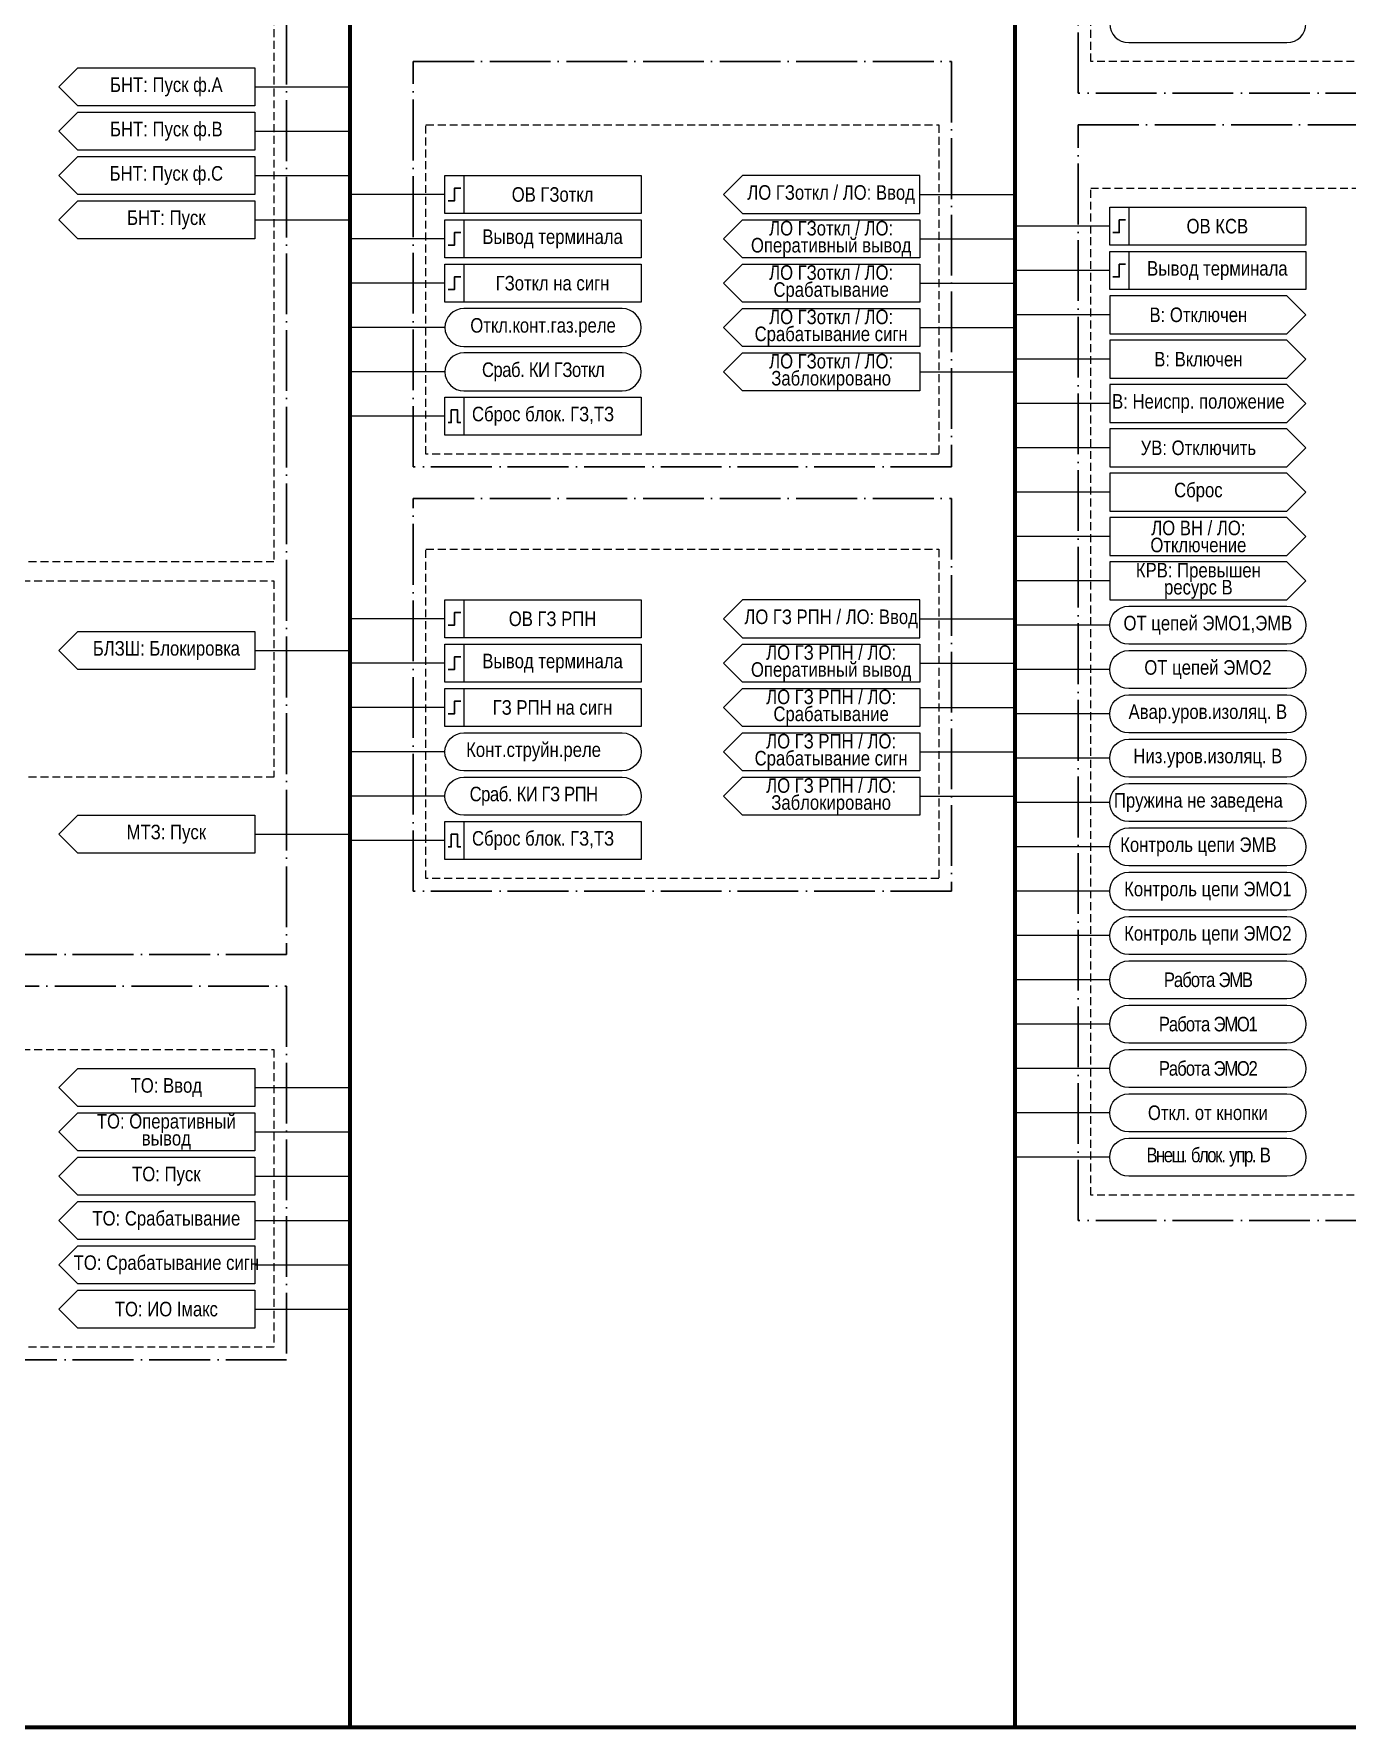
# Model space of a CAD drawing. Header units: millimetres. Extents: x 1491 to 6632, y -558 to 938.
# Drawn here: x 4147.1 to 4354.5, y 9 to 276.4 of the extents above; entities that cross this region are included whole.
import ezdxf

# ---------------------------------------------------------------- set-up
doc = ezdxf.new("R2010")
doc.units = ezdxf.units.MM
doc.linetypes.add('ACAD_ISO04W100', pattern=[30, 24, -3, 0, -3])
doc.linetypes.add('штриховая2', pattern=[0.375, 0.25, -0.125])
doc.layers.add('TEXT', color=7, linetype='Continuous', lineweight=25)
doc.styles.add('2.5_Gost_RD', font='ARIALN.TTF', dxfattribs={"height": 2.5})

msp = doc.modelspace()

# ---------------------------------------------------------------- linework, layer by layer
at = {"lineweight": 100, "ltscale": 100}
for p, q in [((4197, 641), (4197, 9)), ((4302, 641), (4302, 9)), ((4092, 9), (4722, 9))]:
    msp.add_line(p, q, dxfattribs=at)
at = {"ltscale": 100}
for p, q in [((4182, 268), (4197, 268)), ((4182, 261), (4197, 261)), ((4182, 254), (4197, 254)), ((4212, 251), (4197, 251)), ((4287, 251), (4302, 251)), ((4182, 247), (4197, 247)), ((4317, 246), (4302, 246)), ((4212, 244), (4197, 244)), ((4287, 244), (4302, 244)), ((4317, 239), (4302, 239)), ((4212, 237), (4197, 237)), ((4287, 237), (4302, 237)), ((4212, 230), (4197, 230)), ((4287, 230), (4302, 230)), ((4317, 232), (4302, 232)), ((4317, 225), (4302, 225)), ((4212, 223), (4197, 223)), ((4287, 223), (4302, 223)), ((4317, 218), (4302, 218)), ((4212, 216), (4197, 216)), ((4317, 211), (4302, 211)), ((4317, 204), (4302, 204)), ((4317, 197), (4302, 197)), ((4317, 190), (4302, 190)), ((4212, 184), (4197, 184)), ((4287, 184), (4302, 184)), ((4317, 183), (4302, 183)), ((4182, 179), (4197, 179)), ((4212, 177), (4197, 177)), ((4287, 177), (4302, 177)), ((4317, 176), (4302, 176)), ((4212, 170), (4197, 170)), ((4287, 170), (4302, 170)), ((4317, 169), (4302, 169)), ((4212, 163), (4197, 163)), ((4287, 163), (4302, 163)), ((4317, 162), (4302, 162)), ((4212, 156), (4197, 156)), ((4287, 156), (4302, 156)), ((4317, 155), (4302, 155)), ((4182, 150), (4197, 150)), ((4212, 149), (4197, 149)), ((4317, 148), (4302, 148)), ((4317, 141), (4302, 141)), ((4317, 134), (4302, 134)), ((4317, 127), (4302, 127)), ((4317, 120), (4302, 120)), ((4317, 113), (4302, 113)), ((4182, 110), (4197, 110)), ((4317, 106), (4302, 106)), ((4182, 103), (4197, 103)), ((4317, 99), (4302, 99)), ((4182, 96), (4197, 96)), ((4182, 89), (4197, 89)), ((4182, 82), (4197, 82)), ((4182, 75), (4197, 75))]:
    msp.add_line(p, q, dxfattribs=at)
at = {"color": 251, "linetype": 'ACAD_ISO04W100', "lineweight": 30, "ltscale": 0.4, "true_color": 0x58595b}
for points in [[(4102, 641), (4187, 641), (4187, 131), (4102, 131)], [(4312, 427), (4397, 427), (4397, 267), (4312, 267)], [(4207, 272), (4292, 272), (4292, 208), (4207, 208)], [(4312, 262), (4397, 262), (4397, 89), (4312, 89)], [(4207, 203), (4292, 203), (4292, 141), (4207, 141)], [(4102, 126), (4187, 126), (4187, 67), (4102, 67)]]:
    msp.add_lwpolyline(points, close=True, dxfattribs=at)
at = {"linetype": 'штриховая2', "ltscale": 5}
for points in [[(4314, 317), (4395, 317), (4395, 272), (4314, 272)], [(4104, 279), (4185, 279), (4185, 193), (4104, 193)], [(4209, 262), (4290, 262), (4290, 210), (4209, 210)], [(4314, 252), (4395, 252), (4395, 93), (4314, 93)], [(4209, 195), (4290, 195), (4290, 143), (4209, 143)], [(4104, 190), (4185, 190), (4185, 159), (4104, 159)], [(4104, 116), (4185, 116), (4185, 69), (4104, 69)]]:
    msp.add_lwpolyline(points, close=True, dxfattribs=at)
at = {"ltscale": 100}
for points in [[(4320, 275), (4345, 275, 1), (4345, 281), (4320, 281, 1)], [(4215, 227), (4240, 227, 1), (4240, 233), (4215, 233, 1)], [(4215, 220), (4240, 220, 1), (4240, 226), (4215, 226, 1)], [(4320, 180, -1), (4320, 186), (4345, 186, -1), (4345, 180)], [(4320, 173, -1), (4320, 179), (4345, 179, -1), (4345, 173)], [(4320, 166, -1), (4320, 172), (4345, 172, -1), (4345, 166)], [(4215, 160, -1), (4215, 166), (4240, 166, -1), (4240, 160)], [(4320, 159, -1), (4320, 165), (4345, 165, -1), (4345, 159)], [(4215, 153, -1), (4215, 159), (4240, 159, -1), (4240, 153)], [(4320, 152, -1), (4320, 158), (4345, 158, -1), (4345, 152)], [(4320, 145, -1), (4320, 151), (4345, 151, -1), (4345, 145)], [(4320, 138, -1), (4320, 144), (4345, 144, -1), (4345, 138)], [(4320, 131, -1), (4320, 137), (4345, 137, -1), (4345, 131)], [(4320, 124, -1), (4320, 130), (4345, 130, -1), (4345, 124)], [(4320, 117, -1), (4320, 123), (4345, 123, -1), (4345, 117)], [(4320, 110, -1), (4320, 116), (4345, 116, -1), (4345, 110)], [(4320, 103, -1), (4320, 109), (4345, 109, -1), (4345, 103)], [(4320, 96, -1), (4320, 102), (4345, 102, -1), (4345, 96)]]:
    msp.add_lwpolyline(points, format="xyb", close=True, dxfattribs=at)
for points in [[(4182, 271), (4182, 265), (4154, 265), (4151, 268), (4154, 271)], [(4182, 264), (4182, 258), (4154, 258), (4151, 261), (4154, 264)], [(4182, 257), (4182, 251), (4154, 251), (4151, 254), (4154, 257)], [(4212, 254), (4215, 254), (4215, 248), (4212, 248)], [(4212, 254), (4243, 254), (4243, 248), (4212, 248)], [(4259, 254), (4256, 251), (4259, 248), (4287, 248), (4287, 254)], [(4182, 250), (4182, 244), (4154, 244), (4151, 247), (4154, 250)], [(4317, 249), (4348, 249), (4348, 243), (4317, 243)], [(4317, 249), (4320, 249), (4320, 243), (4317, 243)], [(4212, 247), (4215, 247), (4215, 241), (4212, 241)], [(4212, 247), (4243, 247), (4243, 241), (4212, 241)], [(4259, 247), (4287, 247), (4287, 241), (4259, 241), (4256, 244)], [(4317, 242), (4320, 242), (4320, 236), (4317, 236)], [(4317, 242), (4348, 242), (4348, 236), (4317, 236)], [(4212, 240), (4215, 240), (4215, 234), (4212, 234)], [(4212, 240), (4243, 240), (4243, 234), (4212, 234)], [(4212, 219), (4243, 219), (4243, 213), (4212, 213)], [(4212, 219), (4215, 219), (4215, 213), (4212, 213)], [(4212, 187), (4215, 187), (4215, 181), (4212, 181)], [(4212, 187), (4243, 187), (4243, 181), (4212, 181)], [(4259, 187), (4256, 184), (4259, 181), (4287, 181), (4287, 187)], [(4182, 176), (4154, 176), (4151, 179), (4154, 182), (4182, 182)], [(4212, 180), (4215, 180), (4215, 174), (4212, 174)], [(4212, 180), (4243, 180), (4243, 174), (4212, 174)], [(4259, 180), (4287, 180), (4287, 174), (4259, 174), (4256, 177)], [(4212, 173), (4215, 173), (4215, 167), (4212, 167)], [(4212, 173), (4243, 173), (4243, 167), (4212, 167)], [(4182, 147), (4154, 147), (4151, 150), (4154, 153), (4182, 153)], [(4212, 152), (4243, 152), (4243, 146), (4212, 146)], [(4212, 152), (4215, 152), (4215, 146), (4212, 146)], [(4182, 113), (4182, 107), (4154, 107), (4151, 110), (4154, 113)], [(4182, 106), (4182, 100), (4154, 100), (4151, 103), (4154, 106)]]:
    msp.add_lwpolyline(points, close=True, dxfattribs=at)
at = {"lineweight": 30, "ltscale": 100}
for points in [[(4214.5, 252), (4213.5, 252), (4213.5, 250), (4212.5, 250)], [(4319.5, 247), (4318.5, 247), (4318.5, 245), (4317.5, 245)], [(4214.5, 245), (4213.5, 245), (4213.5, 243), (4212.5, 243)], [(4214.5, 238), (4213.5, 238), (4213.5, 236), (4212.5, 236)], [(4319.5, 240), (4318.5, 240), (4318.5, 238), (4317.5, 238)], [(4212.5, 215), (4213, 215), (4213, 217), (4214, 217), (4214, 215), (4214.5, 215)], [(4214.5, 185), (4213.5, 185), (4213.5, 183), (4212.5, 183)], [(4214.5, 178), (4213.5, 178), (4213.5, 176), (4212.5, 176)], [(4214.5, 171), (4213.5, 171), (4213.5, 169), (4212.5, 169)], [(4212.5, 148), (4213, 148), (4213, 150), (4214, 150), (4214, 148), (4214.5, 148)]]:
    msp.add_lwpolyline(points, dxfattribs=at)
at = {"ltscale": 100}
for points in [[(4256, 237), (4259, 240), (4287, 240), (4287, 234), (4259, 234), (4256, 237)], [(4256, 230), (4259, 233), (4287, 233), (4287, 227), (4259, 227), (4256, 230)], [(4256, 223), (4259, 226), (4287, 226), (4287, 220), (4259, 220), (4256, 223)], [(4256, 170), (4259, 173), (4287, 173), (4287, 167), (4259, 167), (4256, 170)], [(4256, 163), (4259, 166), (4287, 166), (4287, 160), (4259, 160), (4256, 163)], [(4256, 156), (4259, 159), (4287, 159), (4287, 153), (4259, 153), (4256, 156)], [(4151, 96), (4154, 99), (4182, 99), (4182, 93), (4154, 93), (4151, 96)], [(4151, 89), (4154, 92), (4182, 92), (4182, 86), (4154, 86), (4151, 89)], [(4151, 82), (4154, 85), (4182, 85), (4182, 79), (4154, 79), (4151, 82)], [(4151, 75), (4154, 78), (4182, 78), (4182, 72), (4154, 72), (4151, 75)]]:
    msp.add_lwpolyline(points, dxfattribs=at)
at = {"layer": 'TEXT', "ltscale": 100}
for points in [[(4317, 235), (4317, 229), (4345, 229), (4348, 232), (4345, 235)], [(4317, 228), (4317, 222), (4345, 222), (4348, 225), (4345, 228)], [(4317, 221), (4317, 215), (4345, 215), (4348, 218), (4345, 221)], [(4317, 214), (4317, 208), (4345, 208), (4348, 211), (4345, 214)], [(4317, 207), (4317, 201), (4345, 201), (4348, 204), (4345, 207)], [(4317, 200), (4317, 194), (4345, 194), (4348, 197), (4345, 200)], [(4317, 193), (4317, 187), (4345, 187), (4348, 190), (4345, 193)]]:
    msp.add_lwpolyline(points, close=True, dxfattribs=at)

# ---------------------------------------------------------------- texts
at = {"ltscale": 100, "char_height": 2.3, "attachment_point": 5, "style": '2.5_Gost_RD'}
for s, insert, width in [('БНТ: Пуск ф.А', (4168, 268), 28), ('БНТ: Пуск ф.В', (4168, 261), 28), ('БНТ: Пуск ф.С', (4168, 254), 28), ('БНТ: Пуск', (4168, 247), 28), ('\\pxsm0.7;ЛО ВН / ЛО: Отключение', (4331, 197), 28), ('\\pxsm0.7;ЛО ГЗ РПН / ЛО: Ввод', (4273, 184), 28), ('\\pxsm0.7;БЛЗШ: Блокировка', (4168, 179), 28), ('\\pxsm0.7;ЛО ГЗ РПН / ЛО: Оперативный вывод', (4273, 177), 30.44), ('\\pxsm0.7;ЛО ГЗ РПН / ЛО: Срабатывание', (4273, 170), 28), ('\\pxsm0.7;ЛО ГЗ РПН / ЛО: Срабатывание сигн', (4273, 163), 28), ('\\A1;\\pxsm0.7;Конт.струйн.реле', (4226, 163), 31), ('\\pxsm0.7;ЛО ГЗ РПН / ЛО: Заблокировано', (4273, 156), 28), ('\\A1;\\pxsm0.7;{\\T0.95;Сраб. КИ ГЗ РПН}', (4226, 156), 31), ('МТЗ: Пуск', (4168, 150), 28), ('ТО: Ввод', (4168, 110), 28), ('\\pxsm0.7;ТО: Оперативный вывод', (4168, 103), 28)]:
    msp.add_mtext(s, dxfattribs=dict(at, insert=insert, width=width))
at = {"color": 0, "ltscale": 100, "insert": (4334, 246), "char_height": 2.3, "width": 28, "attachment_point": 5, "style": '2.5_Gost_RD'}
msp.add_mtext('\\pxsm0.7;{\\C256;ОВ КСВ}', dxfattribs=at)
at = {"layer": 'TEXT', "color": 0, "ltscale": 100, "char_height": 2.3, "attachment_point": 5, "style": '2.5_Gost_RD'}
for s, insert, width in [('\\pxsm0.7;{\\C256;ОВ ГЗоткл}', (4229, 251), 28), ('\\pxsm0.7;{\\C256;Вывод терминала}', (4229, 244), 28), ('\\pxsm0.7;{\\C256;ГЗоткл на сигн}', (4229, 237), 28), ('\\pxsm0.7;{\\C256;Вывод терминала}', (4334, 239), 28), ('\\pxsm0.7;{\\C256;Сброс блок. ГЗ,ТЗ}', (4227.5, 216), 31), ('\\pxsm0.7;{\\C256;ОВ ГЗ РПН}', (4229, 184), 28), ('\\pxsm0.7;{\\C256;Вывод терминала}', (4229, 177), 28), ('\\pxsm0.7;{\\C256;ГЗ РПН на сигн}', (4229, 170), 28), ('\\pxsm0.7;{\\C256;Сброс блок. ГЗ,ТЗ}', (4227.5, 149), 31), ('\\pxsm0.7;{\\C256;Контроль цепи ЭМО1}', (4332.5, 141), 31), ('{\\C256;ТО: Пуск}', (4168, 96), 28), ('\\pxsm0.7;{\\C256;ТО: Срабатывание}', (4168, 89), 28), ('\\pxsm0.7;{\\C256;ТО: Срабатывание сигн}', (4168, 82), 28), ('{\\C256;ТО: ИО Iмакс}', (4168, 75), 28)]:
    msp.add_mtext(s, dxfattribs=dict(at, insert=insert, width=width))
at = {"layer": 'TEXT', "ltscale": 100, "char_height": 2.3, "attachment_point": 5, "style": '2.5_Gost_RD'}
for s, insert, width in [('\\pxsm0.7;ЛО ГЗоткл / ЛО: Ввод', (4273, 251), 28), ('\\pxsm0.7;ЛО ГЗоткл / ЛО:\\PОперативный вывод', (4273, 244), 30.44), ('\\pxsm0.7;ЛО ГЗоткл / ЛО: Срабатывание', (4273, 237), 28), ('\\pxsm0.7;ЛО ГЗоткл / ЛО: Срабатывание сигн', (4273, 230), 28), ('\\pxsm0.7;В: Отключен', (4331, 232), 28), ('\\A1;\\pxsm0.7;Откл.конт.газ.реле', (4227.5, 230), 31), ('\\A1;\\pxsm0.7;{\\T0.95;Сраб. КИ ГЗоткл}', (4227.5, 223), 31), ('\\pxsm0.7;ЛО ГЗоткл / ЛО:\\PЗаблокировано', (4273, 223), 28), ('\\pxsm0.7;В: Включен', (4331, 225), 28), ('\\pxsm0.7;В: Неиспр. положение', (4331, 218), 28), ('\\pxsm0.7;УВ: Отключить', (4331, 211), 28), ('Сброс', (4331, 204), 28), ('\\pxsm0.7;КРВ: Превышен ресурс В', (4331, 190), 28), ('\\pxsm0.7;ОТ цепей ЭМО1,ЭМВ', (4332.5, 183), 31), ('\\pxsm0.7;ОТ цепей ЭМО2', (4332.5, 176), 31), ('\\pxsm0.7;Авар.уров.изоляц. В', (4332.5, 169), 31), ('\\pxsm0.7;Низ.уров.изоляц. В', (4332.5, 162), 31), ('\\pxsm0.7;Пружина не заведена', (4331, 155), 28), ('\\pxsm0.7;Контроль цепи ЭМВ', (4331, 148), 28), ('\\pxsm0.7;Контроль цепи ЭМО2', (4332.5, 134), 31), ('\\pxsm0.7;{\\T0.9;Работа ЭМВ}', (4332.5, 127), 31), ('\\pxsm0.7;{\\T0.9;Работа ЭМО1}', (4332.5, 120), 31), ('\\pxsm0.7;{\\T0.9;Работа ЭМО2}', (4332.5, 113), 31), ('\\pxsm0.7;Откл. от кнопки', (4332.5, 106), 31), ('\\pxsm0.7;{\\T0.85;Внеш. блок. упр. В}', (4332.5, 99), 31)]:
    msp.add_mtext(s, dxfattribs=dict(at, insert=insert, width=width))

doc.saveas('drawing.dxf')
